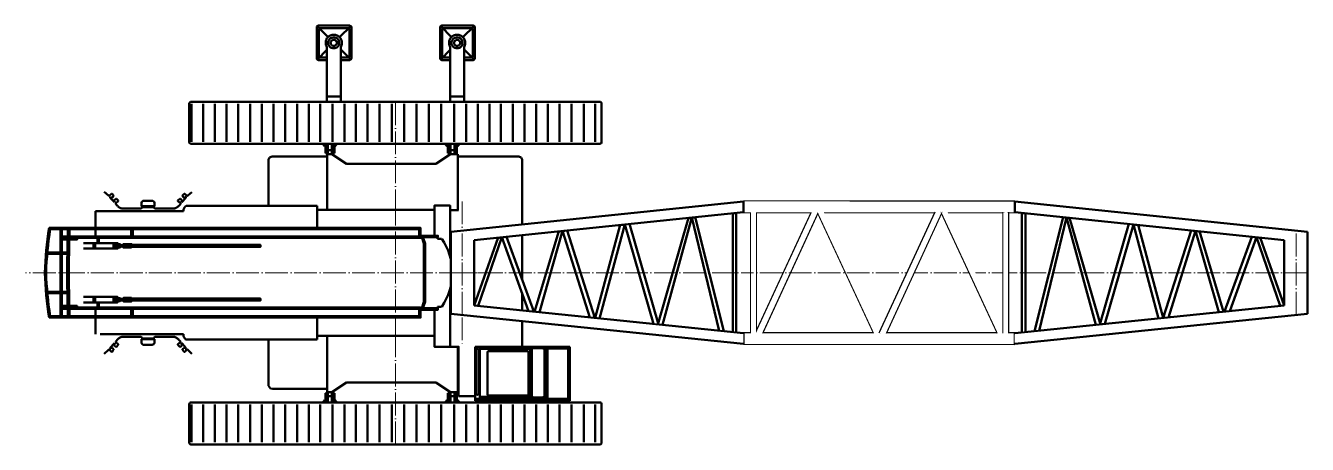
# Model space of a CAD drawing. Header units: millimetres. Extents: x -18469 to 8468, y -64993 to -56190.
import ezdxf

# ---------------------------------------------------------------- set-up
doc = ezdxf.new("R2010")
doc.units = ezdxf.units.MM
doc.header["$LTSCALE"] = 20
doc.set_wipeout_variables(frame=1)
doc.linetypes.add('Осевая', pattern=[30.5, 24, -3, 0.5, -3])
doc.layers.get('0').update_dxf_attribs({"linetype": 'CONTINUOUS', "lineweight": 50})
doc.layers.add('Оси', color=92, linetype='Осевая', lineweight=9)

# ---------------------------------------------------------------- blocks, each defined once
blk = doc.blocks.new('Кабина план')
blk.add_wipeout([(-3668, -2692), (-3668, -1557), (-2671, -1557), (-2666, -1557), (-2666, -1325), (-1385, -1325), (-1385, -1325), (-1385, -1325), (-1385, -1325), (-1385, -1325), (-1385, 1312), (-1148, 1312), (-1148, 1411), (-821, 1411), (-821, 1325), (1643, 1325), (1643, 1333), (1643, 1333), (1643, 1333), (1643, 1406), (1747, 1406), (2353, 1406), (2626, 1406), (2666, 1406), (2666, 1406), (4399, 1406), (4339, 1462), (4300, 1505), (4277, 1542), (4275, 1595), (4275, 1660), (4305, 1836), (4447, 2262), (4700, 2858), (4838, 3118), (4855, 3135), (4870, 3139), (5528, 3139), (5548, 3131), (5591, 3062), (5698, 2851), (5810, 2615), (5939, 2292), (6058, 1946), (6126, 1666), (6169, 1470), (6205, 1346), (6205, 1294), (6300, 1294), (6300, 942), (7279, 942), (7336, 472), (7369, 0), (7336, -472), (7279, -942), (6300, -942), (6300, -1294), (6205, -1294), (6162, -1522), (6074, -1896), (5887, -2428), (5707, -2834), (5565, -3111), (5552, -3126), (5543, -3135), (5535, -3139), (4864, -3139), (4847, -3126), (4819, -3086), (4748, -2950), (4604, -2648), (4361, -2008), (4275, -1703), (4270, -1565), (4294, -1512), (4339, -1462), (4391, -1415), (4399, -1406), (2666, -1406), (2666, -1406), (2666, -1406), (2580, -1406), (2580, -1406), (1643, -1406), (1643, -1406), (1643, -1406), (1643, -1333), (1643, -1333), (1643, -1325), (-821, -1325), (-821, -1557), (-1329, -1557), (-1329, -1557), (-1329, -1557), (-1329, -2597), (-1673, -2597), (-1673, -2692)])
at = {"linetype": 'Continuous'}
for p, q in [((4281, 1697), (4365, 1621)), ((4365, 1621), (4374, 1617)), ((4365, 1621), (4374, 1617)), ((4374, 1617), (4382, 1617)), ((4374, 1617), (4382, 1617)), ((4382, 1617), (4429, 1660)), ((4382, 1617), (4429, 1660)), ((4429, 1660), (4442, 1660)), ((4429, 1660), (4442, 1660)), ((4442, 1660), (4477, 1621)), ((4442, 1660), (4477, 1621)), ((4477, 1621), (4477, 1608)), ((4477, 1621), (4477, 1608)), ((5922, 1621), (5956, 1660)), ((5922, 1621), (5956, 1660)), ((5922, 1608), (5922, 1621)), ((5922, 1608), (5922, 1621)), ((5956, 1660), (5969, 1660)), ((5956, 1660), (5969, 1660)), ((5969, 1660), (6016, 1617)), ((5969, 1660), (6016, 1617)), ((6016, 1617), (6025, 1617)), ((6016, 1617), (6025, 1617)), ((6025, 1617), (6033, 1621)), ((6025, 1617), (6033, 1621)), ((6033, 1621), (6119, 1699)), ((6033, 1621), (6119, 1699)), ((1843, 1406), (1821, 1406)), ((1843, 1406), (1821, 1406)), ((4417, 1393), (4399, 1406)), ((4417, 1393), (4399, 1406)), ((4408, 1595), (4404, 1591)), ((4408, 1595), (4404, 1591)), ((4404, 1591), (4404, 1578)), ((4404, 1591), (4404, 1578)), ((4404, 1578), (4481, 1488)), ((4404, 1578), (4481, 1488)), ((4421, 1591), (4408, 1595)), ((4421, 1591), (4408, 1595)), ((4429, 1376), (4417, 1393)), ((4429, 1376), (4417, 1393)), ((4429, 1578), (4421, 1591)), ((4429, 1578), (4421, 1591)), ((4442, 1578), (4429, 1578)), ((4442, 1578), (4429, 1578)), ((4438, 1363), (4429, 1376)), ((4438, 1363), (4429, 1376)), ((4447, 1346), (4438, 1363)), ((4447, 1346), (4438, 1363)), ((4477, 1608), (4442, 1578)), ((4477, 1608), (4442, 1578)), ((4481, 1488), (4494, 1484)), ((4481, 1488), (4494, 1484)), ((4490, 1527), (4520, 1557)), ((4490, 1527), (4520, 1557)), ((4490, 1514), (4490, 1527)), ((4490, 1514), (4490, 1527)), ((4498, 1501), (4490, 1514)), ((4498, 1501), (4490, 1514)), ((4494, 1484), (4498, 1488)), ((4494, 1484), (4498, 1488)), ((4498, 1488), (4498, 1501)), ((4498, 1488), (4498, 1501)), ((4520, 1557), (4533, 1557)), ((4520, 1557), (4533, 1557)), ((4571, 1505), (4520, 1462)), ((4571, 1505), (4520, 1462)), ((4520, 1462), (4520, 1454)), ((4520, 1462), (4520, 1454)), ((4520, 1454), (4520, 1445)), ((4520, 1454), (4520, 1445)), ((4520, 1445), (4541, 1423)), ((4520, 1445), (4541, 1423)), ((4533, 1557), (4571, 1518)), ((4533, 1557), (4571, 1518)), ((4541, 1423), (4546, 1419)), ((4541, 1423), (4546, 1419)), ((4546, 1419), (4554, 1406)), ((4546, 1419), (4554, 1406)), ((4554, 1406), (4567, 1393)), ((4554, 1406), (4567, 1393)), ((4567, 1393), (4580, 1385)), ((4567, 1393), (4580, 1385)), ((4571, 1518), (4571, 1505)), ((4571, 1518), (4571, 1505)), ((4580, 1385), (4593, 1372)), ((4580, 1385), (4593, 1372)), ((4593, 1372), (4601, 1368)), ((4593, 1372), (4601, 1368)), ((4601, 1368), (4614, 1359)), ((4601, 1368), (4614, 1359)), ((4614, 1359), (4627, 1355)), ((4614, 1359), (4627, 1355)), ((4627, 1355), (4644, 1350)), ((4627, 1355), (4644, 1350)), ((4644, 1350), (4662, 1350)), ((4644, 1350), (4662, 1350)), ((4662, 1350), (4679, 1350)), ((4662, 1350), (4679, 1350)), ((4679, 1350), (4700, 1350)), ((4679, 1350), (4700, 1350)), ((4700, 1350), (4713, 1350)), ((4700, 1350), (4713, 1350)), ((4713, 1350), (4722, 1350)), ((4713, 1350), (4722, 1350)), ((4722, 1350), (4748, 1350)), ((4722, 1350), (4748, 1350)), ((4748, 1350), (4769, 1350)), ((4748, 1350), (4769, 1350)), ((4769, 1350), (4791, 1350)), ((4769, 1350), (4791, 1350)), ((4791, 1350), (4812, 1350)), ((4791, 1350), (4812, 1350)), ((4812, 1350), (4834, 1350)), ((4812, 1350), (4834, 1350)), ((4834, 1350), (4855, 1350)), ((4834, 1350), (4855, 1350)), ((4855, 1350), (4877, 1350)), ((4855, 1350), (4877, 1350)), ((4877, 1350), (4898, 1350)), ((4877, 1350), (4898, 1350)), ((4898, 1350), (4915, 1350)), ((4898, 1350), (4915, 1350)), ((4915, 1350), (4937, 1350)), ((4915, 1350), (4937, 1350)), ((4937, 1350), (4958, 1350)), ((4937, 1350), (4958, 1350)), ((4958, 1350), (4980, 1350)), ((4958, 1350), (4980, 1350)), ((4980, 1350), (5006, 1350)), ((4980, 1350), (5006, 1350)), ((5006, 1350), (5027, 1350)), ((5006, 1350), (5027, 1350)), ((5027, 1350), (5040, 1350)), ((5027, 1350), (5040, 1350)), ((5040, 1350), (5053, 1350)), ((5040, 1350), (5053, 1350)), ((5053, 1350), (5083, 1380)), ((5053, 1350), (5083, 1380)), ((5083, 1380), (5199, 1380)), ((5083, 1380), (5199, 1380)), ((5199, 1380), (5315, 1380)), ((5199, 1380), (5315, 1380)), ((5315, 1380), (5345, 1350)), ((5315, 1380), (5345, 1350)), ((5345, 1350), (5358, 1350)), ((5345, 1350), (5358, 1350)), ((5358, 1350), (5371, 1350)), ((5358, 1350), (5371, 1350)), ((5371, 1350), (5393, 1350)), ((5371, 1350), (5393, 1350)), ((5393, 1350), (5419, 1350)), ((5393, 1350), (5419, 1350)), ((5419, 1350), (5440, 1350)), ((5419, 1350), (5440, 1350)), ((5440, 1350), (5462, 1350)), ((5440, 1350), (5462, 1350)), ((5462, 1350), (5483, 1350)), ((5462, 1350), (5483, 1350)), ((5483, 1350), (5500, 1350)), ((5483, 1350), (5500, 1350)), ((5500, 1350), (5522, 1350)), ((5500, 1350), (5522, 1350)), ((5522, 1350), (5543, 1350)), ((5522, 1350), (5543, 1350)), ((5543, 1350), (5565, 1350)), ((5543, 1350), (5565, 1350)), ((5565, 1350), (5582, 1350)), ((5565, 1350), (5582, 1350)), ((5582, 1350), (5603, 1350)), ((5582, 1350), (5603, 1350)), ((5603, 1350), (5625, 1350)), ((5603, 1350), (5625, 1350)), ((5625, 1350), (5651, 1350)), ((5625, 1350), (5651, 1350)), ((5651, 1350), (5672, 1350)), ((5651, 1350), (5672, 1350)), ((5672, 1350), (5685, 1350)), ((5672, 1350), (5685, 1350)), ((5685, 1350), (5698, 1350)), ((5685, 1350), (5698, 1350)), ((5698, 1350), (5720, 1350)), ((5698, 1350), (5720, 1350)), ((5720, 1350), (5737, 1350)), ((5720, 1350), (5737, 1350)), ((5737, 1350), (5750, 1350)), ((5737, 1350), (5750, 1350)), ((5750, 1350), (5771, 1355)), ((5750, 1350), (5771, 1355)), ((5771, 1355), (5784, 1359)), ((5771, 1355), (5784, 1359)), ((5784, 1359), (5797, 1368)), ((5784, 1359), (5797, 1368)), ((5797, 1368), (5806, 1372)), ((5797, 1368), (5806, 1372)), ((5806, 1372), (5818, 1385)), ((5806, 1372), (5818, 1385)), ((5818, 1385), (5831, 1393)), ((5818, 1385), (5831, 1393)), ((5827, 1518), (5861, 1557)), ((5827, 1518), (5861, 1557)), ((5827, 1505), (5827, 1518)), ((5827, 1505), (5827, 1518)), ((5874, 1462), (5827, 1505)), ((5874, 1462), (5827, 1505)), ((5831, 1393), (5844, 1406)), ((5831, 1393), (5844, 1406)), ((5844, 1406), (5853, 1419)), ((5844, 1406), (5853, 1419)), ((5853, 1423), (5879, 1445)), ((5853, 1423), (5879, 1445)), ((5853, 1419), (5853, 1423)), ((5853, 1419), (5853, 1423)), ((5861, 1557), (5874, 1557)), ((5861, 1557), (5874, 1557)), ((5874, 1557), (5909, 1527)), ((5874, 1557), (5909, 1527)), ((5879, 1454), (5874, 1462)), ((5879, 1454), (5874, 1462)), ((5879, 1445), (5879, 1454)), ((5879, 1445), (5879, 1454)), ((5900, 1501), (5896, 1488)), ((5900, 1501), (5896, 1488)), ((5896, 1488), (5904, 1484)), ((5896, 1488), (5904, 1484)), ((5909, 1514), (5900, 1501)), ((5909, 1514), (5900, 1501)), ((5904, 1484), (5913, 1488)), ((5904, 1484), (5913, 1488)), ((5909, 1527), (5909, 1514)), ((5909, 1527), (5909, 1514)), ((5913, 1488), (5995, 1578)), ((5913, 1488), (5995, 1578)), ((5956, 1578), (5922, 1608)), ((5956, 1578), (5922, 1608)), ((5965, 1578), (5956, 1578)), ((5965, 1578), (5956, 1578)), ((5978, 1591), (5965, 1578)), ((5978, 1591), (5965, 1578)), ((5990, 1595), (5978, 1591)), ((5990, 1595), (5978, 1591)), ((5995, 1591), (5990, 1595)), ((5995, 1591), (5990, 1595)), ((5995, 1578), (5995, 1591)), ((5995, 1578), (5995, 1591)), ((-1148, 1312), (-1329, 1312)), ((4451, 1333), (4447, 1346)), ((4451, 1333), (4447, 1346)), ((4455, 1320), (4451, 1333)), ((4455, 1320), (4451, 1333)), ((4451, 1294), (4455, 1320)), ((4451, 1294), (4455, 1320)), ((6205, 1294), (4451, 1294)), ((6205, 1294), (4451, 1294)), ((-882, 748), (-882, 714)), ((-882, -748), (-882, -714)), ((-2666, -1557), (-2666, -1325)), ((-2666, -1325), (-2666, -1325)), ((-2666, -1557), (-2666, -1325)), ((-2666, -1325), (-2666, -1325)), ((4447, -1346), (4438, -1363)), ((4447, -1346), (4438, -1363)), ((4451, -1333), (4447, -1346)), ((4451, -1333), (4447, -1346)), ((4451, -1294), (4455, -1320)), ((6205, -1294), (4451, -1294)), ((4451, -1294), (4455, -1320)), ((6205, -1294), (4451, -1294)), ((4455, -1320), (4451, -1333)), ((4455, -1320), (4451, -1333)), ((4417, -1393), (4399, -1406)), ((4417, -1393), (4399, -1406)), ((4404, -1578), (4481, -1488)), ((4404, -1578), (4481, -1488)), ((4404, -1578), (4481, -1488)), ((4404, -1578), (4481, -1488)), ((4404, -1591), (4404, -1578)), ((4404, -1591), (4404, -1578)), ((4404, -1591), (4404, -1578)), ((4404, -1591), (4404, -1578)), ((4408, -1595), (4404, -1591)), ((4408, -1595), (4404, -1591)), ((4408, -1595), (4404, -1591)), ((4408, -1595), (4404, -1591)), ((4421, -1591), (4408, -1595)), ((4421, -1591), (4408, -1595)), ((4421, -1591), (4408, -1595)), ((4421, -1591), (4408, -1595)), ((4429, -1376), (4417, -1393)), ((4429, -1376), (4417, -1393)), ((4429, -1578), (4421, -1591)), ((4429, -1578), (4421, -1591)), ((4429, -1578), (4421, -1591)), ((4429, -1578), (4421, -1591)), ((4438, -1363), (4429, -1376)), ((4438, -1363), (4429, -1376)), ((4442, -1578), (4429, -1578)), ((4442, -1578), (4429, -1578)), ((4442, -1578), (4429, -1578)), ((4442, -1578), (4429, -1578)), ((4477, -1608), (4442, -1578)), ((4477, -1608), (4442, -1578)), ((4477, -1608), (4442, -1578)), ((4477, -1608), (4442, -1578)), ((4477, -1621), (4477, -1608)), ((4477, -1621), (4477, -1608)), ((4477, -1621), (4477, -1608)), ((4477, -1621), (4477, -1608)), ((4481, -1488), (4494, -1484)), ((4481, -1488), (4494, -1484)), ((4481, -1488), (4494, -1484)), ((4481, -1488), (4494, -1484)), ((4498, -1501), (4490, -1514)), ((4498, -1501), (4490, -1514)), ((4498, -1501), (4490, -1514)), ((4498, -1501), (4490, -1514)), ((4490, -1514), (4490, -1527)), ((4490, -1514), (4490, -1527)), ((4490, -1514), (4490, -1527)), ((4490, -1514), (4490, -1527)), ((4490, -1527), (4520, -1557)), ((4490, -1527), (4520, -1557)), ((4490, -1527), (4520, -1557)), ((4490, -1527), (4520, -1557)), ((4494, -1484), (4498, -1488)), ((4494, -1484), (4498, -1488)), ((4494, -1484), (4498, -1488)), ((4494, -1484), (4498, -1488)), ((4498, -1488), (4498, -1501)), ((4498, -1488), (4498, -1501)), ((4498, -1488), (4498, -1501)), ((4498, -1488), (4498, -1501)), ((4520, -1445), (4541, -1423)), ((4520, -1445), (4541, -1423)), ((4520, -1445), (4541, -1423)), ((4520, -1445), (4541, -1423)), ((4520, -1454), (4520, -1445)), ((4520, -1454), (4520, -1445)), ((4520, -1454), (4520, -1445)), ((4520, -1454), (4520, -1445)), ((4520, -1462), (4520, -1454)), ((4520, -1462), (4520, -1454)), ((4520, -1462), (4520, -1454)), ((4520, -1462), (4520, -1454)), ((4571, -1505), (4520, -1462)), ((4571, -1505), (4520, -1462)), ((4571, -1505), (4520, -1462)), ((4571, -1505), (4520, -1462)), ((4520, -1557), (4533, -1557)), ((4520, -1557), (4533, -1557)), ((4520, -1557), (4533, -1557)), ((4520, -1557), (4533, -1557)), ((4533, -1557), (4571, -1518)), ((4533, -1557), (4571, -1518)), ((4533, -1557), (4571, -1518)), ((4533, -1557), (4571, -1518)), ((4541, -1423), (4546, -1419)), ((4541, -1423), (4546, -1419)), ((4541, -1423), (4546, -1419)), ((4541, -1423), (4546, -1419)), ((4546, -1419), (4554, -1406)), ((4546, -1419), (4554, -1406)), ((4546, -1419), (4554, -1406)), ((4546, -1419), (4554, -1406)), ((4554, -1406), (4567, -1393)), ((4554, -1406), (4567, -1393)), ((4554, -1406), (4567, -1393)), ((4554, -1406), (4567, -1393)), ((4567, -1393), (4580, -1385)), ((4567, -1393), (4580, -1385)), ((4567, -1393), (4580, -1385)), ((4567, -1393), (4580, -1385)), ((4571, -1518), (4571, -1505)), ((4571, -1518), (4571, -1505)), ((4571, -1518), (4571, -1505)), ((4571, -1518), (4571, -1505)), ((4580, -1385), (4593, -1372)), ((4580, -1385), (4593, -1372)), ((4580, -1385), (4593, -1372)), ((4580, -1385), (4593, -1372)), ((4593, -1372), (4601, -1368)), ((4593, -1372), (4601, -1368)), ((4593, -1372), (4601, -1368)), ((4593, -1372), (4601, -1368)), ((4601, -1368), (4614, -1359)), ((4601, -1368), (4614, -1359)), ((4601, -1368), (4614, -1359)), ((4601, -1368), (4614, -1359)), ((4614, -1359), (4627, -1355)), ((4614, -1359), (4627, -1355)), ((4614, -1359), (4627, -1355)), ((4614, -1359), (4627, -1355)), ((4627, -1355), (4644, -1350)), ((4627, -1355), (4644, -1350)), ((4627, -1355), (4644, -1350)), ((4627, -1355), (4644, -1350)), ((4644, -1350), (4662, -1350)), ((4644, -1350), (4662, -1350)), ((4644, -1350), (4662, -1350)), ((4644, -1350), (4662, -1350)), ((4662, -1350), (4679, -1350)), ((4662, -1350), (4679, -1350)), ((4662, -1350), (4679, -1350)), ((4662, -1350), (4679, -1350)), ((4679, -1350), (4700, -1350)), ((4679, -1350), (4700, -1350)), ((4679, -1350), (4700, -1350)), ((4679, -1350), (4700, -1350)), ((4700, -1350), (4713, -1350)), ((4700, -1350), (4713, -1350)), ((4700, -1350), (4713, -1350)), ((4700, -1350), (4713, -1350)), ((4713, -1350), (4722, -1350)), ((4713, -1350), (4722, -1350)), ((4713, -1350), (4722, -1350)), ((4713, -1350), (4722, -1350)), ((4722, -1350), (4748, -1350)), ((4722, -1350), (4748, -1350)), ((4722, -1350), (4748, -1350)), ((4722, -1350), (4748, -1350)), ((4748, -1350), (4769, -1350)), ((4748, -1350), (4769, -1350)), ((4748, -1350), (4769, -1350)), ((4748, -1350), (4769, -1350)), ((4769, -1350), (4791, -1350)), ((4769, -1350), (4791, -1350)), ((4769, -1350), (4791, -1350)), ((4769, -1350), (4791, -1350)), ((4791, -1350), (4812, -1350)), ((4791, -1350), (4812, -1350)), ((4791, -1350), (4812, -1350)), ((4791, -1350), (4812, -1350)), ((4812, -1350), (4834, -1350)), ((4812, -1350), (4834, -1350)), ((4812, -1350), (4834, -1350)), ((4812, -1350), (4834, -1350)), ((4834, -1350), (4855, -1350)), ((4834, -1350), (4855, -1350)), ((4834, -1350), (4855, -1350)), ((4834, -1350), (4855, -1350)), ((4855, -1350), (4877, -1350)), ((4855, -1350), (4877, -1350)), ((4855, -1350), (4877, -1350)), ((4855, -1350), (4877, -1350)), ((4877, -1350), (4898, -1350)), ((4877, -1350), (4898, -1350)), ((4877, -1350), (4898, -1350)), ((4877, -1350), (4898, -1350)), ((4898, -1350), (4915, -1350)), ((4898, -1350), (4915, -1350)), ((4898, -1350), (4915, -1350)), ((4898, -1350), (4915, -1350)), ((4915, -1350), (4937, -1350)), ((4915, -1350), (4937, -1350)), ((4915, -1350), (4937, -1350)), ((4915, -1350), (4937, -1350)), ((4937, -1350), (4958, -1350)), ((4937, -1350), (4958, -1350)), ((4937, -1350), (4958, -1350)), ((4937, -1350), (4958, -1350)), ((4958, -1350), (4980, -1350)), ((4958, -1350), (4980, -1350)), ((4958, -1350), (4980, -1350)), ((4958, -1350), (4980, -1350)), ((4980, -1350), (5006, -1350)), ((4980, -1350), (5006, -1350)), ((4980, -1350), (5006, -1350)), ((4980, -1350), (5006, -1350)), ((5006, -1350), (5027, -1350)), ((5006, -1350), (5027, -1350)), ((5006, -1350), (5027, -1350)), ((5006, -1350), (5027, -1350)), ((5027, -1350), (5040, -1350)), ((5027, -1350), (5040, -1350)), ((5027, -1350), (5040, -1350)), ((5027, -1350), (5040, -1350)), ((5040, -1350), (5053, -1350)), ((5040, -1350), (5053, -1350)), ((5040, -1350), (5053, -1350)), ((5040, -1350), (5053, -1350)), ((5053, -1350), (5083, -1380)), ((5053, -1350), (5083, -1380)), ((5053, -1350), (5083, -1380)), ((5053, -1350), (5083, -1380)), ((5083, -1380), (5199, -1380)), ((5083, -1380), (5199, -1380)), ((5083, -1380), (5199, -1380)), ((5083, -1380), (5199, -1380)), ((5199, -1380), (5315, -1380)), ((5199, -1380), (5315, -1380)), ((5199, -1380), (5315, -1380)), ((5199, -1380), (5315, -1380)), ((5315, -1380), (5345, -1350)), ((5315, -1380), (5345, -1350)), ((5315, -1380), (5345, -1350)), ((5315, -1380), (5345, -1350)), ((5345, -1350), (5358, -1350)), ((5345, -1350), (5358, -1350)), ((5345, -1350), (5358, -1350)), ((5345, -1350), (5358, -1350)), ((5358, -1350), (5371, -1350)), ((5358, -1350), (5371, -1350)), ((5358, -1350), (5371, -1350)), ((5358, -1350), (5371, -1350)), ((5371, -1350), (5393, -1350)), ((5371, -1350), (5393, -1350)), ((5371, -1350), (5393, -1350)), ((5371, -1350), (5393, -1350)), ((5393, -1350), (5419, -1350)), ((5393, -1350), (5419, -1350)), ((5393, -1350), (5419, -1350)), ((5393, -1350), (5419, -1350)), ((5419, -1350), (5440, -1350)), ((5419, -1350), (5440, -1350)), ((5419, -1350), (5440, -1350)), ((5419, -1350), (5440, -1350)), ((5440, -1350), (5462, -1350)), ((5440, -1350), (5462, -1350)), ((5440, -1350), (5462, -1350)), ((5440, -1350), (5462, -1350)), ((5462, -1350), (5483, -1350)), ((5462, -1350), (5483, -1350)), ((5462, -1350), (5483, -1350)), ((5462, -1350), (5483, -1350)), ((5483, -1350), (5500, -1350)), ((5483, -1350), (5500, -1350)), ((5483, -1350), (5500, -1350)), ((5483, -1350), (5500, -1350)), ((5500, -1350), (5522, -1350)), ((5500, -1350), (5522, -1350)), ((5500, -1350), (5522, -1350)), ((5500, -1350), (5522, -1350)), ((5522, -1350), (5543, -1350)), ((5522, -1350), (5543, -1350)), ((5522, -1350), (5543, -1350)), ((5522, -1350), (5543, -1350)), ((5543, -1350), (5565, -1350)), ((5543, -1350), (5565, -1350)), ((5543, -1350), (5565, -1350)), ((5543, -1350), (5565, -1350)), ((5565, -1350), (5582, -1350)), ((5565, -1350), (5582, -1350)), ((5565, -1350), (5582, -1350)), ((5565, -1350), (5582, -1350)), ((5582, -1350), (5603, -1350)), ((5582, -1350), (5603, -1350)), ((5582, -1350), (5603, -1350)), ((5582, -1350), (5603, -1350)), ((5603, -1350), (5625, -1350)), ((5603, -1350), (5625, -1350)), ((5603, -1350), (5625, -1350)), ((5603, -1350), (5625, -1350)), ((5625, -1350), (5651, -1350)), ((5625, -1350), (5651, -1350)), ((5625, -1350), (5651, -1350)), ((5625, -1350), (5651, -1350)), ((5651, -1350), (5672, -1350)), ((5651, -1350), (5672, -1350)), ((5651, -1350), (5672, -1350)), ((5651, -1350), (5672, -1350)), ((5672, -1350), (5685, -1350)), ((5672, -1350), (5685, -1350)), ((5672, -1350), (5685, -1350)), ((5672, -1350), (5685, -1350)), ((5685, -1350), (5698, -1350)), ((5685, -1350), (5698, -1350)), ((5685, -1350), (5698, -1350)), ((5685, -1350), (5698, -1350)), ((5698, -1350), (5720, -1350)), ((5698, -1350), (5720, -1350)), ((5698, -1350), (5720, -1350)), ((5698, -1350), (5720, -1350)), ((5720, -1350), (5737, -1350)), ((5720, -1350), (5737, -1350)), ((5720, -1350), (5737, -1350)), ((5720, -1350), (5737, -1350)), ((5737, -1350), (5750, -1350)), ((5737, -1350), (5750, -1350)), ((5737, -1350), (5750, -1350)), ((5737, -1350), (5750, -1350)), ((5750, -1350), (5771, -1355)), ((5750, -1350), (5771, -1355)), ((5750, -1350), (5771, -1355)), ((5750, -1350), (5771, -1355)), ((5771, -1355), (5784, -1359)), ((5771, -1355), (5784, -1359)), ((5771, -1355), (5784, -1359)), ((5771, -1355), (5784, -1359)), ((5784, -1359), (5797, -1368)), ((5784, -1359), (5797, -1368)), ((5784, -1359), (5797, -1368)), ((5784, -1359), (5797, -1368)), ((5797, -1368), (5806, -1372)), ((5797, -1368), (5806, -1372)), ((5797, -1368), (5806, -1372)), ((5797, -1368), (5806, -1372)), ((5806, -1372), (5818, -1385)), ((5806, -1372), (5818, -1385)), ((5806, -1372), (5818, -1385)), ((5806, -1372), (5818, -1385)), ((5818, -1385), (5831, -1393)), ((5818, -1385), (5831, -1393)), ((5818, -1385), (5831, -1393)), ((5818, -1385), (5831, -1393)), ((5874, -1462), (5827, -1505)), ((5874, -1462), (5827, -1505)), ((5874, -1462), (5827, -1505)), ((5874, -1462), (5827, -1505)), ((5827, -1505), (5827, -1518)), ((5827, -1505), (5827, -1518)), ((5827, -1505), (5827, -1518)), ((5827, -1505), (5827, -1518)), ((5827, -1518), (5861, -1557)), ((5827, -1518), (5861, -1557)), ((5827, -1518), (5861, -1557)), ((5827, -1518), (5861, -1557)), ((5831, -1393), (5844, -1406)), ((5831, -1393), (5844, -1406)), ((5831, -1393), (5844, -1406)), ((5831, -1393), (5844, -1406)), ((5844, -1406), (5853, -1419)), ((5844, -1406), (5853, -1419)), ((5844, -1406), (5853, -1419)), ((5844, -1406), (5853, -1419)), ((5853, -1419), (5853, -1423)), ((5853, -1419), (5853, -1423)), ((5853, -1419), (5853, -1423)), ((5853, -1419), (5853, -1423)), ((5853, -1423), (5879, -1445)), ((5853, -1423), (5879, -1445)), ((5853, -1423), (5879, -1445)), ((5853, -1423), (5879, -1445)), ((5861, -1557), (5874, -1557)), ((5861, -1557), (5874, -1557)), ((5861, -1557), (5874, -1557)), ((5861, -1557), (5874, -1557)), ((5879, -1454), (5874, -1462)), ((5879, -1454), (5874, -1462)), ((5879, -1454), (5874, -1462)), ((5879, -1454), (5874, -1462)), ((5874, -1557), (5909, -1527)), ((5874, -1557), (5909, -1527)), ((5874, -1557), (5909, -1527)), ((5874, -1557), (5909, -1527)), ((5879, -1445), (5879, -1454)), ((5879, -1445), (5879, -1454)), ((5879, -1445), (5879, -1454)), ((5879, -1445), (5879, -1454)), ((5896, -1488), (5904, -1484)), ((5896, -1488), (5904, -1484)), ((5896, -1488), (5904, -1484)), ((5896, -1488), (5904, -1484)), ((5900, -1501), (5896, -1488)), ((5900, -1501), (5896, -1488)), ((5900, -1501), (5896, -1488)), ((5900, -1501), (5896, -1488)), ((5909, -1514), (5900, -1501)), ((5909, -1514), (5900, -1501)), ((5909, -1514), (5900, -1501)), ((5909, -1514), (5900, -1501)), ((5904, -1484), (5913, -1488)), ((5904, -1484), (5913, -1488)), ((5904, -1484), (5913, -1488)), ((5904, -1484), (5913, -1488)), ((5909, -1527), (5909, -1514)), ((5909, -1527), (5909, -1514)), ((5909, -1527), (5909, -1514)), ((5909, -1527), (5909, -1514)), ((5913, -1488), (5995, -1578)), ((5913, -1488), (5995, -1578)), ((5913, -1488), (5995, -1578)), ((5913, -1488), (5995, -1578)), ((5956, -1578), (5922, -1608)), ((5956, -1578), (5922, -1608)), ((5956, -1578), (5922, -1608)), ((5956, -1578), (5922, -1608)), ((5922, -1608), (5922, -1621)), ((5922, -1608), (5922, -1621)), ((5922, -1608), (5922, -1621)), ((5922, -1608), (5922, -1621)), ((5965, -1578), (5956, -1578)), ((5965, -1578), (5956, -1578)), ((5965, -1578), (5956, -1578)), ((5965, -1578), (5956, -1578)), ((5978, -1591), (5965, -1578)), ((5978, -1591), (5965, -1578)), ((5978, -1591), (5965, -1578)), ((5978, -1591), (5965, -1578)), ((5990, -1595), (5978, -1591)), ((5990, -1595), (5978, -1591)), ((5990, -1595), (5978, -1591)), ((5990, -1595), (5978, -1591)), ((5995, -1591), (5990, -1595)), ((5995, -1591), (5990, -1595)), ((5995, -1591), (5990, -1595)), ((5995, -1591), (5990, -1595)), ((5995, -1578), (5995, -1591)), ((5995, -1578), (5995, -1591)), ((5995, -1578), (5995, -1591)), ((5995, -1578), (5995, -1591)), ((4275, -1703), (4365, -1621)), ((4275, -1703), (4365, -1621)), ((4275, -1703), (4365, -1621)), ((4275, -1703), (4365, -1621)), ((4365, -1621), (4374, -1617)), ((4365, -1621), (4374, -1617)), ((4365, -1621), (4374, -1617)), ((4365, -1621), (4374, -1617)), ((4374, -1617), (4382, -1617)), ((4374, -1617), (4382, -1617)), ((4374, -1617), (4382, -1617)), ((4374, -1617), (4382, -1617)), ((4382, -1617), (4429, -1660)), ((4382, -1617), (4429, -1660)), ((4382, -1617), (4429, -1660)), ((4382, -1617), (4429, -1660)), ((4429, -1660), (4442, -1660)), ((4429, -1660), (4442, -1660)), ((4429, -1660), (4442, -1660)), ((4429, -1660), (4442, -1660)), ((4442, -1660), (4477, -1621)), ((4442, -1660), (4477, -1621)), ((4442, -1660), (4477, -1621)), ((4442, -1660), (4477, -1621)), ((5922, -1621), (5956, -1660)), ((5922, -1621), (5956, -1660)), ((5922, -1621), (5956, -1660)), ((5922, -1621), (5956, -1660)), ((5956, -1660), (5969, -1660)), ((5956, -1660), (5969, -1660)), ((5956, -1660), (5969, -1660)), ((5956, -1660), (5969, -1660)), ((5969, -1660), (6016, -1617)), ((5969, -1660), (6016, -1617)), ((5969, -1660), (6016, -1617)), ((5969, -1660), (6016, -1617)), ((6016, -1617), (6025, -1617)), ((6016, -1617), (6025, -1617)), ((6016, -1617), (6025, -1617)), ((6016, -1617), (6025, -1617)), ((6025, -1617), (6033, -1621)), ((6025, -1617), (6033, -1621)), ((6025, -1617), (6033, -1621)), ((6025, -1617), (6033, -1621)), ((6033, -1621), (6119, -1703)), ((6033, -1621), (6119, -1703))]:
    blk.add_line(p, q, dxfattribs=at)
for p, q in [((-1148, 1312), (-1148, 346)), ((-821, 1325), (-821, 778)), ((6205, 1294), (6300, 1294)), ((-1148, -346), (-1148, -1557)), ((-821, -778), (-821, -1325)), ((-3668, -2692), (-3630, -2653))]:
    blk.add_line(p, q)
for points in [[(-1148, 1312), (-1148, 1411), (-821, 1411), (-821, 1325)], [(1643, 1406), (1643, 942)], [(4399, 1406), (1643, 1406)], [(5333, 1471), (5333, 1398), (5066, 1398), (5066, 1471), (5070, 1488), (5079, 1501), (5096, 1509), (5109, 1514), (5285, 1514), (5302, 1514), (5320, 1501), (5328, 1488), (5333, 1471)], [(1643, 1325), (-821, 1325)], [(6300, 765), (6300, 1294)], [(7014, 731), (-529, 731), (-529, 942), (7279, 942)], [(7010, 761), (-499, 761), (-499, 916), (7257, 916)], [(5517, 765), (5517, 886), (5552, 886), (5552, 765)], [(6846, 765), (6846, 886), (6881, 886), (6881, 765)], [(7014, 916), (7014, 426)], [(7040, 916), (7040, 426)], [(-972, 714), (-882, 714)], [(-529, 778), (-894, 778), (-894, 748), (-529, 748)], [(-624, 0), (-624, 615), (-578, 748)], [(-598, 0), (-598, 615), (-552, 748)], [(5543, 585), (2838, 585), (2838, 542), (5543, 542)], [(5543, 576), (5715, 576), (5715, 602), (5543, 602), (5543, 576)], [(5543, 529), (5715, 529), (5715, 550), (5543, 550), (5543, 529)], [(5715, 550), (5806, 550), (5806, 581), (5715, 581), (5715, 550)], [(5836, 606), (5788, 598), (5767, 581)], [(5836, 525), (5788, 533), (5767, 550)], [(6554, 624), (5840, 624), (5840, 563)], [(6554, 507), (5840, 507), (5840, 563)], [(5874, 563), (5874, 615)], [(5874, 563), (5874, 516)], [(5926, 563), (5926, 615)], [(5926, 563), (5926, 516)], [(6231, 731), (6231, 628)], [(6261, 731), (6261, 628)], [(6309, 619), (6309, 563)], [(6309, 512), (6309, 563)], [(6347, 619), (6347, 563)], [(6347, 507), (6347, 563)], [(6691, 722), (6691, 697), (7005, 697)], [(6863, 0), (6857, 697)], [(6898, 0), (6892, 697)], [(6894, 426), (7315, 426)], [(7317, 400), (6894, 400)], [(7014, 400), (7014, 0)], [(7040, 400), (7040, 0)], [(-624, 0), (-624, -615), (-578, -748)], [(-598, 0), (-598, -615), (-552, -748)], [(6863, 0), (6857, -697)], [(6898, 0), (6892, -697)], [(7014, -400), (7014, 0)], [(7040, -400), (7040, 0)], [(5543, -529), (5715, -529), (5715, -550), (5543, -550), (5543, -529)], [(5836, -525), (5788, -533), (5767, -550)], [(6554, -507), (5840, -507), (5840, -563)], [(5874, -563), (5874, -516)], [(5926, -563), (5926, -516)], [(6309, -512), (6309, -563)], [(6347, -507), (6347, -563)], [(7317, -400), (6894, -400)], [(6894, -426), (7315, -426)], [(7014, -916), (7014, -426)], [(7040, -916), (7040, -426)], [(-972, -714), (-882, -714)], [(-529, -778), (-894, -778), (-894, -748), (-529, -748)], [(7014, -731), (-529, -731), (-529, -942), (7279, -942)], [(7010, -761), (-499, -761), (-499, -916), (7257, -916)], [(5543, -585), (2838, -585), (2838, -542), (5543, -542)], [(5517, -765), (5517, -886), (5552, -886), (5552, -765)], [(5543, -576), (5715, -576), (5715, -602), (5543, -602), (5543, -576)], [(5715, -550), (5806, -550), (5806, -581), (5715, -581), (5715, -550)], [(5836, -606), (5788, -598), (5767, -581)], [(6554, -624), (5840, -624), (5840, -563)], [(5874, -563), (5874, -615)], [(5926, -563), (5926, -615)], [(6231, -731), (6231, -628)], [(6261, -731), (6261, -628)], [(6300, -765), (6300, -1294)], [(6309, -619), (6309, -563)], [(6347, -619), (6347, -563)], [(6691, -722), (6691, -697), (7005, -697)], [(6846, -765), (6846, -886), (6881, -886), (6881, -765)], [(1643, -1406), (1643, -942)], [(-1329, -1557), (-1329, -1557), (-821, -1557), (-821, -1325)], [(1643, -1325), (-821, -1325)], [(-3668, -1557), (-3668, -2692)], [(-3668, -1557), (-3668, -2692)], [(-3668, -1557), (-1673, -1557)], [(-3630, -1595), (-3668, -1557)], [(-3148, -1595), (-3630, -1595), (-3630, -2653)], [(-3195, -1557), (-3195, -2692)], [(-3148, -1557), (-3148, -2692)], [(-3092, -1587), (-2898, -1587), (-2886, -1591), (-2873, -1595), (-2864, -1608), (-2864, -1621), (-2864, -2589), (-2864, -2602), (-2873, -2610), (-2886, -2619), (-2898, -2623), (-3092, -2623), (-3105, -2619), (-3118, -2610), (-3126, -2602), (-3131, -2589), (-3131, -1621), (-3126, -1608), (-3118, -1595), (-3105, -1591), (-3092, -1587), (-3092, -1587)], [(-2834, -1557), (-2834, -2649)], [(-1776, -2610), (-2830, -2610), (-2830, -1600), (-1776, -1600)], [(-1776, -2653), (-1776, -1557)], [(-1724, -1600), (-1724, -1600), (-1716, -1604), (-1707, -1608), (-1703, -1617), (-1699, -1630), (-1699, -2537), (-1703, -2550), (-1707, -2559), (-1716, -2563), (-1724, -2567), (-1724, -2567), (-1733, -2563), (-1742, -2559), (-1746, -2550), (-1750, -2537), (-1750, -1630), (-1746, -1617), (-1742, -1608), (-1733, -1604), (-1724, -1600), (-1724, -1600)], [(-1673, -2692), (-1673, -1557)], [(-1329, -2597), (-1329, -1557)], [(-1329, -2597), (-1329, -1557)], [(4399, -1406), (1643, -1406)], [(5333, -1471), (5333, -1398), (5066, -1398), (5066, -1471), (5070, -1488), (5079, -1501), (5096, -1509), (5109, -1514), (5285, -1514), (5302, -1514), (5320, -1501), (5328, -1488), (5333, -1471)], [(-2778, -1647), (-1957, -1647), (-1939, -1656), (-1935, -1669), (-1935, -2559), (-1939, -2572), (-1957, -2580), (-2778, -2580), (-2791, -2572), (-2800, -2559), (-2800, -1669), (-2791, -1656), (-2778, -1647), (-2778, -1647)], [(-3668, -2692), (-1673, -2692)], [(-3630, -2653), (-3195, -2653)], [(-3148, -2653), (-1673, -2653)], [(-1673, -2597), (-1329, -2597)], [(-1673, -2597), (-1329, -2597)]]:
    blk.add_lwpolyline(points, dxfattribs=at)
for centre, radius, start, end in [((-1433, -368), 8784, 2.3981, 8.4022), ((-1407, -368), 8784, 2.3981, 8.5724), ((23, 10), 1219, 144.7391, 180.076), ((-1433, 368), 8784, 351.5978, 357.6019), ((-1407, 368), 8784, 351.4276, 357.6019), ((23, -10), 1219, 179.924, 215.2609)]:
    blk.add_arc(centre, radius, start, end)
at = {"layer": 'Оси'}
for points in [[(0, -1445), (0, 1501)], [(-1400, 0), (7771, 0)]]:
    blk.add_lwpolyline(points, dxfattribs=at)
blk = doc.blocks.new('База план')
for p, q in [((-1312, 2662), (-1346, 2709)), ((-1346, 2709), (-1049, 2709)), ((-1312, 2662), (-1346, 2709)), ((-1346, 2709), (-1049, 2709)), ((-1049, 2709), (-1084, 2662)), ((-1049, 2709), (-1084, 2662)), ((1264, 2662), (1230, 2709)), ((1230, 2709), (1527, 2709)), ((1264, 2662), (1230, 2709)), ((1230, 2709), (1527, 2709)), ((1527, 2709), (1492, 2662)), ((1527, 2709), (1492, 2662)), ((-2645, 2421), (-2597, 2443)), ((-2597, 2443), (-1312, 2443)), ((-1294, 2662), (-1312, 2662)), ((-1294, 2662), (-1312, 2662)), ((-1312, 2494), (-1312, -2511)), ((-1312, 2494), (-1312, -2511)), ((-1294, 2511), (-1294, 2662)), ((-1294, 2511), (-1294, 2662)), ((-1269, 2511), (-1294, 2511)), ((-1269, 2511), (-1294, 2511)), ((-1239, 2529), (-1269, 2529)), ((-1269, 2529), (-1269, 2511)), ((-1239, 2529), (-1269, 2529)), ((-1269, 2529), (-1269, 2511)), ((-1239, 2494), (-1239, 2529)), ((-1239, 2494), (-1239, 2529)), ((-1131, 2529), (-1157, 2529)), ((-1157, 2529), (-1157, 2494)), ((-1131, 2529), (-1157, 2529)), ((-1157, 2529), (-1157, 2494)), ((-1157, 2494), (-847, 2288)), ((-1157, 2494), (-847, 2288)), ((-1131, 2511), (-1131, 2529)), ((-1131, 2511), (-1131, 2529)), ((-1101, 2511), (-1131, 2511)), ((-1101, 2511), (-1131, 2511)), ((-1084, 2662), (-1101, 2662)), ((-1101, 2662), (-1101, 2511)), ((-1084, 2662), (-1101, 2662)), ((-1101, 2662), (-1101, 2511)), ((1028, 2288), (1337, 2494)), ((1028, 2288), (1337, 2494)), ((1282, 2662), (1264, 2662)), ((1282, 2662), (1264, 2662)), ((1282, 2511), (1282, 2662)), ((1282, 2511), (1282, 2662)), ((1307, 2511), (1282, 2511)), ((1307, 2511), (1282, 2511)), ((1337, 2529), (1307, 2529)), ((1307, 2529), (1307, 2511)), ((1337, 2529), (1307, 2529)), ((1307, 2529), (1307, 2511)), ((1337, 2494), (1337, 2529)), ((1337, 2494), (1337, 2529)), ((1445, 2529), (1419, 2529)), ((1419, 2529), (1419, 2494)), ((1445, 2529), (1419, 2529)), ((1419, 2529), (1419, 2494)), ((1419, 2494), (1432, 2494)), ((1419, 2494), (1432, 2494)), ((1432, 2494), (1432, -1458)), ((1432, 2494), (1432, -1458)), ((1432, 2443), (2589, 2443)), ((1445, 2511), (1445, 2529)), ((1445, 2511), (1445, 2529)), ((1471, 2511), (1445, 2511)), ((1471, 2511), (1445, 2511)), ((1492, 2662), (1471, 2662)), ((1471, 2662), (1471, 2511)), ((1492, 2662), (1471, 2662)), ((1471, 2662), (1471, 2511)), ((2589, 2443), (2645, 2421)), ((-2666, 2378), (-2645, 2421)), ((-2666, 2378), (-2666, -1406)), ((-847, 2288), (1028, 2288)), ((-847, 2288), (1028, 2288)), ((2645, 2421), (2666, 2378)), ((2666, 2378), (2666, -1406)), ((-1312, 996), (1432, 996)), ((-1312, -996), (1432, -996)), ((-2666, -1557), (-2671, -1557)), ((-2671, -1557), (-2666, -1557)), ((-2666, -1406), (-2666, -1406)), ((-2666, -1406), (-2666, -2378)), ((1432, -1458), (1432, -2511)), ((1432, -1458), (1432, -2511)), ((2666, -1406), (2666, -1406)), ((2666, -1406), (2666, -2378)), ((-2666, -2378), (-2623, -2434)), ((-1157, -2511), (-847, -2305)), ((-1157, -2511), (-847, -2305)), ((-847, -2305), (1028, -2305)), ((-847, -2305), (1028, -2305)), ((1028, -2305), (1337, -2511)), ((1028, -2305), (1337, -2511)), ((2666, -2378), (2623, -2434)), ((-2623, -2434), (-2580, -2443)), ((-2580, -2443), (-1312, -2443)), ((-1312, -2679), (-1346, -2726)), ((-1312, -2679), (-1346, -2726)), ((-1294, -2679), (-1312, -2679)), ((-1294, -2679), (-1312, -2679)), ((-1269, -2529), (-1294, -2529)), ((-1294, -2529), (-1294, -2679)), ((-1269, -2529), (-1294, -2529)), ((-1294, -2529), (-1294, -2679)), ((-1269, -2546), (-1269, -2529)), ((-1269, -2546), (-1269, -2529)), ((-1239, -2546), (-1269, -2546)), ((-1239, -2546), (-1269, -2546)), ((-1251, -2511), (-1239, -2511)), ((-1251, -2511), (-1239, -2511)), ((-1239, -2511), (-1239, -2546)), ((-1239, -2511), (-1239, -2546)), ((-1157, -2546), (-1157, -2511)), ((-1157, -2546), (-1157, -2511)), ((-1131, -2546), (-1157, -2546)), ((-1131, -2546), (-1157, -2546)), ((-1101, -2529), (-1131, -2529)), ((-1131, -2529), (-1131, -2546)), ((-1101, -2529), (-1131, -2529)), ((-1131, -2529), (-1131, -2546)), ((-1101, -2679), (-1101, -2529)), ((-1101, -2679), (-1101, -2529)), ((-1084, -2679), (-1101, -2679)), ((-1084, -2679), (-1101, -2679)), ((-1049, -2726), (-1084, -2679)), ((-1049, -2726), (-1084, -2679)), ((1264, -2679), (1230, -2726)), ((1264, -2679), (1230, -2726)), ((1282, -2679), (1264, -2679)), ((1282, -2679), (1264, -2679)), ((1307, -2529), (1282, -2529)), ((1282, -2529), (1282, -2679)), ((1307, -2529), (1282, -2529)), ((1282, -2529), (1282, -2679)), ((1307, -2546), (1307, -2529)), ((1307, -2546), (1307, -2529)), ((1337, -2546), (1307, -2546)), ((1337, -2546), (1307, -2546)), ((1337, -2511), (1337, -2546)), ((1337, -2511), (1337, -2546)), ((1419, -2546), (1419, -2511)), ((1419, -2511), (1432, -2511)), ((1419, -2546), (1419, -2511)), ((1419, -2511), (1432, -2511)), ((1445, -2546), (1419, -2546)), ((1445, -2546), (1419, -2546)), ((2580, -2443), (1432, -2443)), ((1471, -2529), (1445, -2529)), ((1445, -2529), (1445, -2546)), ((1471, -2529), (1445, -2529)), ((1445, -2529), (1445, -2546)), ((1471, -2679), (1471, -2529)), ((1471, -2679), (1471, -2529)), ((1492, -2679), (1471, -2679)), ((1492, -2679), (1471, -2679)), ((1527, -2726), (1492, -2679)), ((1527, -2726), (1492, -2679)), ((2623, -2434), (2580, -2443))]:
    blk.add_line(p, q)
for points in [[(-1443, 4472), (-1632, 4472), (-1645, 4477), (-1658, 4485), (-1666, 4494), (-1671, 4511), (-1671, 5156), (-1666, 5173), (-1658, 5182), (-1645, 5191), (-1632, 5195), (-1632, 5195)], [(-1443, 4472), (-1632, 4472), (-1645, 4477), (-1658, 4485), (-1666, 4494), (-1671, 4511), (-1671, 5156), (-1666, 5173), (-1658, 5182), (-1645, 5191), (-1632, 5195), (-1632, 5195)], [(-1419, 4952), (-1658, 5182)], [(-1632, 5195), (-978, 5195), (-965, 5191), (-953, 5182), (-944, 5173), (-940, 5156), (-940, 4511), (-944, 4494), (-953, 4485), (-965, 4477), (-978, 4472), (-1150, 4472)], [(-1632, 5195), (-978, 5195), (-965, 5191), (-953, 5182), (-944, 5173), (-940, 5156), (-940, 4511), (-944, 4494), (-953, 4485), (-965, 4477), (-978, 4472), (-1150, 4472)], [(-1443, 4524), (-1593, 4524), (-1606, 4528), (-1619, 4537), (-1623, 4550), (-1628, 4563), (-1628, 5105), (-1623, 5117), (-1619, 5130), (-1606, 5139), (-1593, 5143), (-1593, 5143)], [(-1593, 5143), (-1017, 5143), (-1004, 5139), (-991, 5130), (-983, 5117), (-983, 5105), (-983, 4563), (-983, 4550), (-991, 4537), (-1004, 4528), (-1017, 4524), (-1150, 4524)], [(-1177, 4955), (-952, 5182)], [(1150, 4472), (961, 4472), (948, 4477), (935, 4485), (927, 4494), (922, 4511), (922, 5156), (927, 5173), (935, 5182), (948, 5191), (961, 5195), (961, 5195)], [(1150, 4472), (961, 4472), (948, 4477), (935, 4485), (927, 4494), (922, 4511), (922, 5156), (927, 5173), (935, 5182), (948, 5191), (961, 5195), (961, 5195)], [(1174, 4952), (936, 5182)], [(961, 5195), (1615, 5195), (1628, 5191), (1641, 5182), (1649, 5173), (1654, 5156), (1654, 4511), (1649, 4494), (1641, 4485), (1628, 4477), (1615, 4472), (1443, 4472)], [(961, 5195), (1615, 5195), (1628, 5191), (1641, 5182), (1649, 5173), (1654, 5156), (1654, 4511), (1649, 4494), (1641, 4485), (1628, 4477), (1615, 4472), (1443, 4472)], [(1150, 4524), (1000, 4524), (987, 4528), (974, 4537), (970, 4550), (965, 4563), (965, 5105), (970, 5117), (974, 5130), (987, 5139), (1000, 5143), (1000, 5143)], [(1000, 5143), (1576, 5143), (1589, 5139), (1602, 5130), (1611, 5117), (1611, 5105), (1611, 4563), (1611, 4550), (1602, 4537), (1589, 4528), (1576, 4524), (1443, 4524)], [(1416, 4955), (1641, 5182)], [(-1443, 3595), (-1443, 4743), (-1451, 4765), (-1460, 4786), (-1464, 4808), (-1469, 4834), (-1464, 4851), (-1464, 4868), (-1460, 4885), (-1451, 4898), (-1447, 4915), (-1438, 4928), (-1430, 4941), (-1417, 4954), (-1404, 4963), (-1391, 4976), (-1378, 4984), (-1361, 4988), (-1348, 4997), (-1331, 5001), (-1314, 5001), (-1297, 5001), (-1279, 5001), (-1262, 5001), (-1245, 4997), (-1232, 4988), (-1215, 4984), (-1202, 4976), (-1189, 4963), (-1176, 4954), (-1168, 4941), (-1155, 4928), (-1146, 4915), (-1142, 4898), (-1133, 4885), (-1129, 4868), (-1129, 4851), (-1129, 4834), (-1129, 4808), (-1133, 4786), (-1142, 4765), (-1150, 4743), (-1150, 3595), (-1443, 3595)], [(-1443, 3595), (-1443, 4743), (-1451, 4765), (-1460, 4786), (-1464, 4808), (-1469, 4834), (-1464, 4851), (-1464, 4868), (-1460, 4885), (-1451, 4898), (-1447, 4915), (-1438, 4928), (-1430, 4941), (-1417, 4954), (-1404, 4963), (-1391, 4976), (-1378, 4984), (-1361, 4988), (-1348, 4997), (-1331, 5001), (-1314, 5001), (-1297, 5001), (-1279, 5001), (-1262, 5001), (-1245, 4997), (-1232, 4988), (-1215, 4984), (-1202, 4976), (-1189, 4963), (-1176, 4954), (-1168, 4941), (-1155, 4928), (-1146, 4915), (-1142, 4898), (-1133, 4885), (-1129, 4868), (-1129, 4851), (-1129, 4834), (-1129, 4808), (-1133, 4786), (-1142, 4765), (-1150, 4743), (-1150, 3595), (-1443, 3595)], [(-1443, 3595), (-1443, 4743), (-1451, 4765), (-1460, 4786), (-1464, 4808), (-1469, 4834), (-1464, 4851), (-1464, 4868), (-1460, 4885), (-1451, 4898), (-1447, 4915), (-1438, 4928), (-1430, 4941), (-1417, 4954), (-1404, 4963), (-1391, 4976), (-1378, 4984), (-1361, 4988), (-1348, 4997), (-1331, 5001), (-1314, 5001), (-1297, 5001), (-1279, 5001), (-1262, 5001), (-1245, 4997), (-1232, 4988), (-1215, 4984), (-1202, 4976), (-1189, 4963), (-1176, 4954), (-1168, 4941), (-1155, 4928), (-1146, 4915), (-1142, 4898), (-1133, 4885), (-1129, 4868), (-1129, 4851), (-1129, 4834), (-1129, 4808), (-1133, 4786), (-1142, 4765), (-1150, 4743), (-1150, 3595), (-1443, 3595)], [(-1413, 4834), (-1413, 4855), (-1404, 4877), (-1395, 4898), (-1378, 4915), (-1361, 4928), (-1344, 4941), (-1322, 4945), (-1297, 4950), (-1275, 4945), (-1249, 4941), (-1232, 4928), (-1215, 4915), (-1202, 4898), (-1189, 4877), (-1180, 4855), (-1180, 4834), (-1180, 4808), (-1189, 4786), (-1202, 4769), (-1215, 4752), (-1232, 4735), (-1249, 4726), (-1275, 4718), (-1297, 4718), (-1322, 4718), (-1344, 4726), (-1361, 4735), (-1378, 4752), (-1395, 4769), (-1404, 4786), (-1413, 4808), (-1413, 4834)], [(-1361, 4834), (-1361, 4847), (-1357, 4859), (-1348, 4868), (-1344, 4877), (-1331, 4885), (-1322, 4894), (-1309, 4894), (-1297, 4898), (-1284, 4894), (-1271, 4894), (-1262, 4885), (-1254, 4877), (-1245, 4868), (-1236, 4859), (-1236, 4847), (-1232, 4834), (-1236, 4821), (-1236, 4808), (-1245, 4799), (-1254, 4786), (-1262, 4782), (-1271, 4773), (-1284, 4769), (-1297, 4769), (-1309, 4769), (-1322, 4773), (-1331, 4782), (-1344, 4786), (-1348, 4799), (-1357, 4808), (-1361, 4821), (-1361, 4834)], [(1150, 3595), (1150, 4743), (1142, 4765), (1133, 4786), (1129, 4808), (1125, 4834), (1129, 4851), (1129, 4868), (1133, 4885), (1142, 4898), (1146, 4915), (1155, 4928), (1163, 4941), (1176, 4954), (1189, 4963), (1202, 4976), (1215, 4984), (1232, 4988), (1245, 4997), (1262, 5001), (1279, 5001), (1297, 5001), (1314, 5001), (1331, 5001), (1348, 4997), (1361, 4988), (1378, 4984), (1391, 4976), (1404, 4963), (1417, 4954), (1426, 4941), (1438, 4928), (1447, 4915), (1451, 4898), (1460, 4885), (1464, 4868), (1464, 4851), (1464, 4834), (1464, 4808), (1460, 4786), (1451, 4765), (1443, 4743), (1443, 3595), (1150, 3595)], [(1150, 3595), (1150, 4743), (1142, 4765), (1133, 4786), (1129, 4808), (1125, 4834), (1129, 4851), (1129, 4868), (1133, 4885), (1142, 4898), (1146, 4915), (1155, 4928), (1163, 4941), (1176, 4954), (1189, 4963), (1202, 4976), (1215, 4984), (1232, 4988), (1245, 4997), (1262, 5001), (1279, 5001), (1297, 5001), (1314, 5001), (1331, 5001), (1348, 4997), (1361, 4988), (1378, 4984), (1391, 4976), (1404, 4963), (1417, 4954), (1426, 4941), (1438, 4928), (1447, 4915), (1451, 4898), (1460, 4885), (1464, 4868), (1464, 4851), (1464, 4834), (1464, 4808), (1460, 4786), (1451, 4765), (1443, 4743), (1443, 3595), (1150, 3595)], [(1180, 4834), (1180, 4855), (1189, 4877), (1198, 4898), (1215, 4915), (1232, 4928), (1249, 4941), (1271, 4945), (1297, 4950), (1318, 4945), (1344, 4941), (1361, 4928), (1378, 4915), (1391, 4898), (1404, 4877), (1413, 4855), (1413, 4834), (1413, 4808), (1404, 4786), (1391, 4769), (1378, 4752), (1361, 4735), (1344, 4726), (1318, 4718), (1297, 4718), (1271, 4718), (1249, 4726), (1232, 4735), (1215, 4752), (1198, 4769), (1189, 4786), (1180, 4808), (1180, 4834)], [(1232, 4834), (1232, 4847), (1236, 4859), (1245, 4868), (1249, 4877), (1262, 4885), (1271, 4894), (1284, 4894), (1297, 4898), (1309, 4894), (1322, 4894), (1331, 4885), (1340, 4877), (1348, 4868), (1357, 4859), (1357, 4847), (1361, 4834), (1357, 4821), (1357, 4808), (1348, 4799), (1340, 4786), (1331, 4782), (1322, 4773), (1309, 4769), (1297, 4769), (1284, 4769), (1271, 4773), (1262, 4782), (1249, 4786), (1245, 4799), (1236, 4808), (1232, 4821), (1232, 4834)], [(-1443, 4692), (-1658, 4485)], [(-1150, 4684), (-955, 4484)], [(1150, 4692), (936, 4485)], [(1443, 4684), (1638, 4484)], [(-4296, 3595), (4296, 3595), (4309, 3591), (4322, 3582), (4326, 3574), (4331, 3561), (4331, 2744), (4326, 2731), (4322, 2718), (4309, 2714), (4296, 2709), (-4296, 2709), (-4309, 2714), (-4322, 2718), (-4331, 2731), (-4331, 2744), (-4331, 3561), (-4331, 3574), (-4322, 3582), (-4309, 3591), (-4296, 3595), (-4296, 3595)], [(-4296, 3595), (4296, 3595), (4309, 3591), (4322, 3582), (4326, 3574), (4331, 3561), (4331, 2744), (4326, 2731), (4322, 2718), (4309, 2714), (4296, 2709), (-4296, 2709), (-4309, 2714), (-4322, 2718), (-4331, 2731), (-4331, 2744), (-4331, 3561), (-4331, 3574), (-4322, 3582), (-4309, 3591), (-4296, 3595), (-4296, 3595)], [(-4197, 3552), (-4197, 2752)], [(-3961, 3552), (-3961, 2752)], [(-3703, 3552), (-3703, 2752)], [(-3449, 3552), (-3449, 2752)], [(-3204, 3552), (-3204, 2752)], [(-2959, 3552), (-2959, 2752)], [(-2714, 3552), (-2714, 2752)], [(-2468, 3552), (-2468, 2752)], [(-2219, 3552), (-2219, 2752)], [(-1974, 3552), (-1974, 2752)], [(-1729, 3552), (-1729, 2752)], [(-1484, 3552), (-1484, 2752)], [(-1443, 3707), (-1150, 3707)], [(-1234, 3552), (-1234, 2752)], [(-963, 3552), (-963, 2752)], [(-701, 3552), (-701, 2752)], [(-443, 3552), (-443, 2752)], [(-185, 3552), (-185, 2752)], [(73, 3552), (73, 2752)], [(331, 3552), (331, 2752)], [(589, 3552), (589, 2752)], [(834, 3552), (834, 2752)], [(1071, 3552), (1071, 2752)], [(1150, 3707), (1443, 3707)], [(1325, 3552), (1325, 2752)], [(1578, 3552), (1578, 2752)], [(1823, 3552), (1823, 2752)], [(2068, 3552), (2068, 2752)], [(2318, 3552), (2318, 2752)], [(2563, 3552), (2563, 2752)], [(2808, 3552), (2808, 2752)], [(3053, 3552), (3053, 2752)], [(3303, 3552), (3303, 2752)], [(3548, 3552), (3548, 2752)], [(3793, 3552), (3793, 2752)], [(4038, 3552), (4038, 2752)], [(4283, 3552), (4283, 2752)], [(-1269, 2529), (-1269, 2709)], [(-1239, 2529), (-1239, 2709)], [(-1157, 2529), (-1157, 2709)], [(-1131, 2529), (-1131, 2709)], [(1307, 2529), (1307, 2709)], [(1337, 2529), (1337, 2709)], [(1419, 2529), (1419, 2709)], [(1445, 2529), (1445, 2709)], [(-1312, 2494), (-1157, 2494), (-1157, 2494)], [(-1294, 2662), (-1239, 2662)], [(-1157, 2580), (-1239, 2580)], [(-1101, 2662), (-1157, 2662)], [(1282, 2662), (1337, 2662)], [(1419, 2580), (1337, 2580)], [(1337, 2494), (1419, 2494), (1419, 2499)], [(1475, 2662), (1419, 2662)], [(-1312, -2511), (-1157, -2511), (-1157, -2524)], [(-1294, -2679), (-1239, -2679)], [(-1269, -2546), (-1269, -2726)], [(-1239, -2546), (-1239, -2726)], [(-1161, -2597), (-1239, -2597)], [(-1157, -2546), (-1157, -2726)], [(-1101, -2679), (-1157, -2679)], [(-1131, -2546), (-1131, -2726)], [(1282, -2679), (1337, -2679)], [(1307, -2546), (1307, -2726)], [(1337, -2511), (1419, -2511), (1419, -2516)], [(1337, -2546), (1337, -2726)], [(1419, -2597), (1337, -2597)], [(1419, -2511), (1419, -2726)], [(1475, -2679), (1419, -2679)], [(1445, -2546), (1445, -2726)], [(-4296, -2726), (4296, -2726), (4309, -2726), (4322, -2735), (4326, -2748), (4331, -2761), (4331, -3574), (4326, -3587), (4322, -3599), (4309, -3608), (4296, -3608), (-4296, -3608), (-4309, -3608), (-4322, -3599), (-4331, -3587), (-4331, -3574), (-4331, -2761), (-4331, -2748), (-4322, -2735), (-4309, -2726), (-4296, -2726), (-4296, -2726)], [(-4296, -2726), (4296, -2726), (4309, -2726), (4322, -2735), (4326, -2748), (4331, -2761), (4331, -3574), (4326, -3587), (4322, -3599), (4309, -3608), (4296, -3608), (-4296, -3608), (-4309, -3608), (-4322, -3599), (-4331, -3587), (-4331, -3574), (-4331, -2761), (-4331, -2748), (-4322, -2735), (-4309, -2726), (-4296, -2726), (-4296, -2726)], [(-4197, -3565), (-4197, -2769)], [(-3961, -3565), (-3961, -2769)], [(-3703, -3565), (-3703, -2769)], [(-3449, -3565), (-3449, -2769)], [(-3204, -3565), (-3204, -2769)], [(-2959, -3565), (-2959, -2769)], [(-2714, -3565), (-2714, -2769)], [(-2468, -3565), (-2468, -2769)], [(-2219, -3565), (-2219, -2769)], [(-1974, -3565), (-1974, -2769)], [(-1729, -3565), (-1729, -2769)], [(-1484, -3565), (-1484, -2769)], [(-1234, -3565), (-1234, -2769)], [(-963, -3565), (-963, -2769)], [(-701, -3565), (-701, -2769)], [(-443, -3565), (-443, -2769)], [(-185, -3565), (-185, -2769)], [(73, -3565), (73, -2769)], [(331, -3565), (331, -2769)], [(589, -3565), (589, -2769)], [(834, -3565), (834, -2769)], [(1071, -3565), (1071, -2769)], [(1325, -3565), (1325, -2769)], [(1578, -3565), (1578, -2769)], [(1823, -3565), (1823, -2769)], [(2068, -3565), (2068, -2769)], [(2318, -3565), (2318, -2769)], [(2563, -3565), (2563, -2769)], [(2808, -3565), (2808, -2769)], [(3053, -3565), (3053, -2769)], [(3303, -3565), (3303, -2769)], [(3548, -3565), (3548, -2769)], [(3793, -3565), (3793, -2769)], [(4038, -3565), (4038, -2769)], [(4283, -3565), (4283, -2769)]]:
    blk.add_lwpolyline(points)
at = {"layer": 'Оси'}
for p, q in [((0, -3608), (0, 3595)), ((-2215, 0), (2215, 0))]:
    blk.add_line(p, q, dxfattribs=at)
blk = doc.blocks.new('Стрела план 1')
for p, q in [((0, 1273), (0, 1498)), ((0, -1273), (0, -1498)), ((0, -1273), (0, -1498))]:
    blk.add_line(p, q)
blk.add_wipeout([(0, -1498), (0, -1273), (-5662, -687), (-5662, 687), (0, 1273), (0, 1498), (-6149, 862), (-6149, -862)])
for p, q in [((0, 1273), (0, 1498)), ((-6149, -862), (-6149, 862))]:
    blk.add_line(p, q)
at = {"layer": 'Оси'}
blk.add_line((-5915, -878), (-5915, 878), dxfattribs=at)
for points in [[(-413, -1231), (-1017, 1168), (-1085, 1161), (-514, -1220)], [(-150, -1258), (-150, 1258), (-225, 1258), (-225, -1250)]]:
    blk.add_wipeout(points)
for p, q in [((-225, 1248), (-225, -1250)), ((-150, 1258), (-150, -1258))]:
    blk.add_line(p, q)
blk.add_wipeout([(-1701, -1097), (-1085, 1161), (-1153, 1154), (-1799, -1087)])
for p, q in [((-1085, 1161), (-514, -1220)), ((-413, -1231), (-1017, 1168))]:
    blk.add_line(p, q)
blk.add_wipeout([(-1789, -1088), (-2397, 1025), (-2492, 1015), (-1894, -1077)])
for p, q in [((-1153, 1154), (-1799, -1087)), ((-1701, -1097), (-1085, 1161))]:
    blk.add_line(p, q)
blk.add_wipeout([(-3023, -961), (-2492, 1015), (-2593, 1005), (-3117, -951)])
for p, q in [((-2492, 1015), (-1894, -1077)), ((-1789, -1088), (-2397, 1025))]:
    blk.add_line(p, q)
blk.add_wipeout([(-3121, -952), (-3705, 890), (-3800, 880), (-3230, -939)])
for p, q in [((-2593, 1005), (-3117, -951)), ((-3023, -961), (-2492, 1015))]:
    blk.add_line(p, q)
blk.add_wipeout([(-4290, -829), (-3800, 880), (-3882, 872), (-4389, -819)])
for p, q in [((-3800, 880), (-3230, -939)), ((-3122, -950), (-3705, 890))]:
    blk.add_line(p, q)
blk.add_wipeout([(-4405, -818), (-4983, 758), (-5078, 748), (-4518, -806)])
for p, q in [((-3882, 872), (-4389, -819)), ((-4290, -829), (-3800, 880)), ((0, -1498), (-6149, -862))]:
    blk.add_line(p, q)
blk.add_wipeout([(-5577, -696), (-5078, 748), (-5155, 740), (-5662, -687)])
for p, q in [((0, 1498), (-6149, 862)), ((0, 1273), (-5662, 687)), ((-5155, 740), (-5662, -687)), ((-5662, -687), (-5662, 688)), ((-5577, -696), (-5078, 748)), ((-5078, 748), (-4518, -806)), ((-4405, -818), (-4983, 758)), ((0, -1273), (-5662, -687))]:
    blk.add_line(p, q)
blk.add_line((-6149, 0), (0, 0), dxfattribs=at)
blk = doc.blocks.new('*U19')
for p, q in [((-13017, 1497), (-7315, 1498)), ((-7315, 1498), (-7315, 1273)), ((-13017, 1272), (-7315, 1273)), ((-8876, 1273), (-10061, -1273)), ((-8876, 1273), (-7705, -1273)), ((-8754, 1273), (-7576, -1273)), ((-7576, -1273), (-7576, 1273)), ((-7476, -1273), (-7476, 1273)), ((-13017, -1273), (-7315, -1273)), ((-7315, -1498), (-7315, -1273)), ((-13017, -1500), (-7315, -1498))]:
    blk.add_line(p, q)
blk.add_blockref('База план', (0, 0))
blk.add_blockref('Кабина план', (0, 0))
for points in [[(-13017, 1272), (-13017, 1497), (-7315, 1498), (-7315, 1273)], [(-13017, -1500), (-13017, -1273), (-7315, -1273), (-7315, -1498)]]:
    blk.add_wipeout(points)
blk.add_line((-11477, 1273), (-12661, -1273))
at = {"layer": 'Оси'}
blk.add_line((-1400, 1500), (-1400, -1500), dxfattribs=at)
blk.add_wipeout([(-8876, 1273), (-8754, 1273), (-7576, -1273), (-7705, -1273)])
for points in [[(-10176, -1273), (-9003, 1273), (-8876, 1273), (-10061, -1273)], [(-7576, 1273), (-7476, 1273), (-7476, -1273), (-7576, -1273)]]:
    blk.add_wipeout(points)
for p, q in [((-11477, 1273), (-10305, -1273)), ((-11354, 1273), (-10176, -1273))]:
    blk.add_line(p, q)
blk.add_line((-13017, 0), (-7315, 0), dxfattribs=at)
blk.add_blockref('Стрела план 1', (-13017, 0))
at = {"xscale": -1}
blk.add_blockref('Стрела план 1', (-7315, 0), dxfattribs=at)
blk.add_wipeout([(-11477, 1273), (-11354, 1273), (-10176, -1273), (-10305, -1273)])
blk.add_wipeout([(-12777, -1273), (-11604, 1273), (-11477, 1273), (-12661, -1273)])
for p, q in [((-12877, -1273), (-12877, 1273)), ((-12777, -1273), (-12777, 1273))]:
    blk.add_line(p, q)
blk.add_wipeout([(-12877, 1273), (-12777, 1273), (-12777, -1273), (-12877, -1273)])

msp = doc.modelspace()

# ---------------------------------------------------------------- block references
at = {"xscale": -1}
msp.add_blockref('*U19', (-10698, -61385), dxfattribs=at)

doc.saveas('drawing.dxf')
